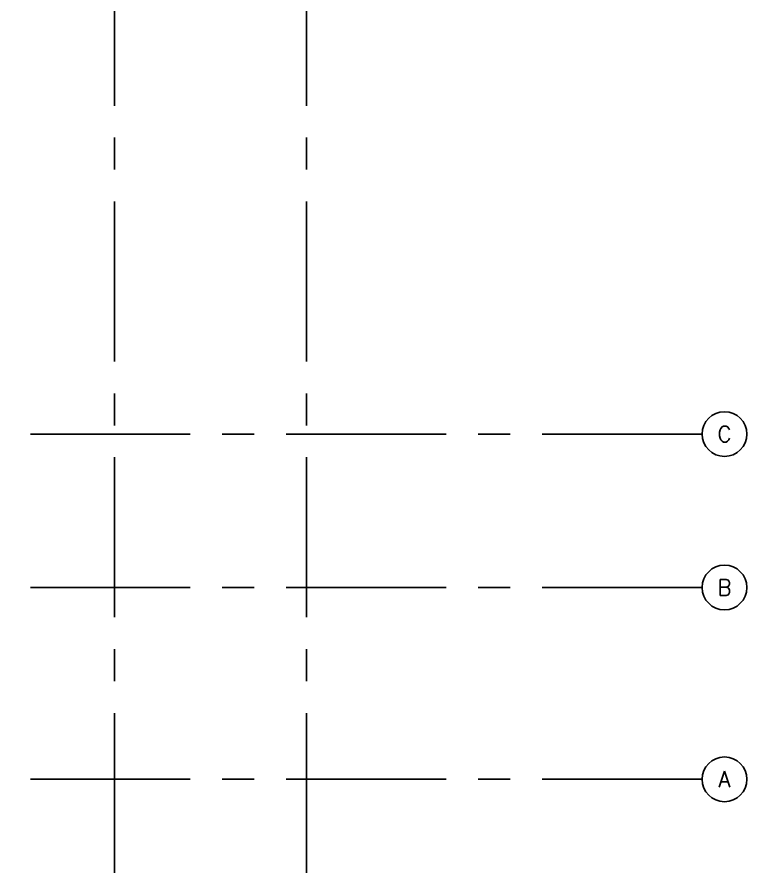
# Model space of a CAD drawing. Extents: x 417877.3 to 417955.8, y 43396.6 to 43486.9.
# Drawn here: x 417944.4 to 417955.81, y 43408.7 to 43422.08 of the extents above; entities that cross this region are included whole.
import ezdxf
from ezdxf.enums import TextEntityAlignment as Align

# ---------------------------------------------------------------- set-up
doc = ezdxf.new("R2010")
doc.units = 0
doc.header["$MEASUREMENT"] = 0
doc.linetypes.add('CENTERX2', pattern=[4, 2.5, -0.5, 0.5, -0.5])
for name, color, linetype in [('AX-CR', 7, 'CONTINUOUS'), ('AX-TXT', 2, 'CONTINUOUS'), ('AXES', 11, 'CENTERX2')]:
    doc.layers.add(name, color=color, linetype=linetype)
doc.styles.add('ROMANS', font='ROMANS.shx', dxfattribs={"width": 0.6})

# ---------------------------------------------------------------- blocks, each defined once
blk = doc.blocks.new('AXR')
at = {"layer": 'AX-CR'}
blk.add_circle((350, 0), 350, dxfattribs=at)
at = {"layer": 'AX-TXT', "style": 'ROMANS'}
blk.add_attdef('AX', text='', height=250, dxfattribs=at).set_placement((350, 0), align=Align.MIDDLE)

msp = doc.modelspace()

# ---------------------------------------------------------------- linework, layer by layer
at = {"layer": 'AXES'}
for p, q in [((417945.928, 43408.695), (417945.928, 43486.234)), ((417948.928, 43408.695), (417948.928, 43486.234)), ((417955.111, 43415.559), (417886.488, 43415.559)), ((417955.111, 43413.159), (417878.039, 43413.159)), ((417955.111, 43410.159), (417878.529, 43410.159)), ((417955.111, 43410.159), (417878.529, 43410.159))]:
    msp.add_line(p, q, dxfattribs=at)

# ---------------------------------------------------------------- block references
at = {"layer": 'AXES', "xscale": 0.0009999871253967285, "yscale": 0.001000002026557922, "zscale": 0.001}
for p, values in [((417955.111, 43415.559), {'AX': 'C'}), ((417955.111, 43413.159), {'AX': 'B'}), ((417955.111, 43410.159), {'AX': 'A'})]:
    msp.add_blockref('AXR', p, dxfattribs=at).add_auto_attribs(values)

doc.saveas('drawing.dxf')
